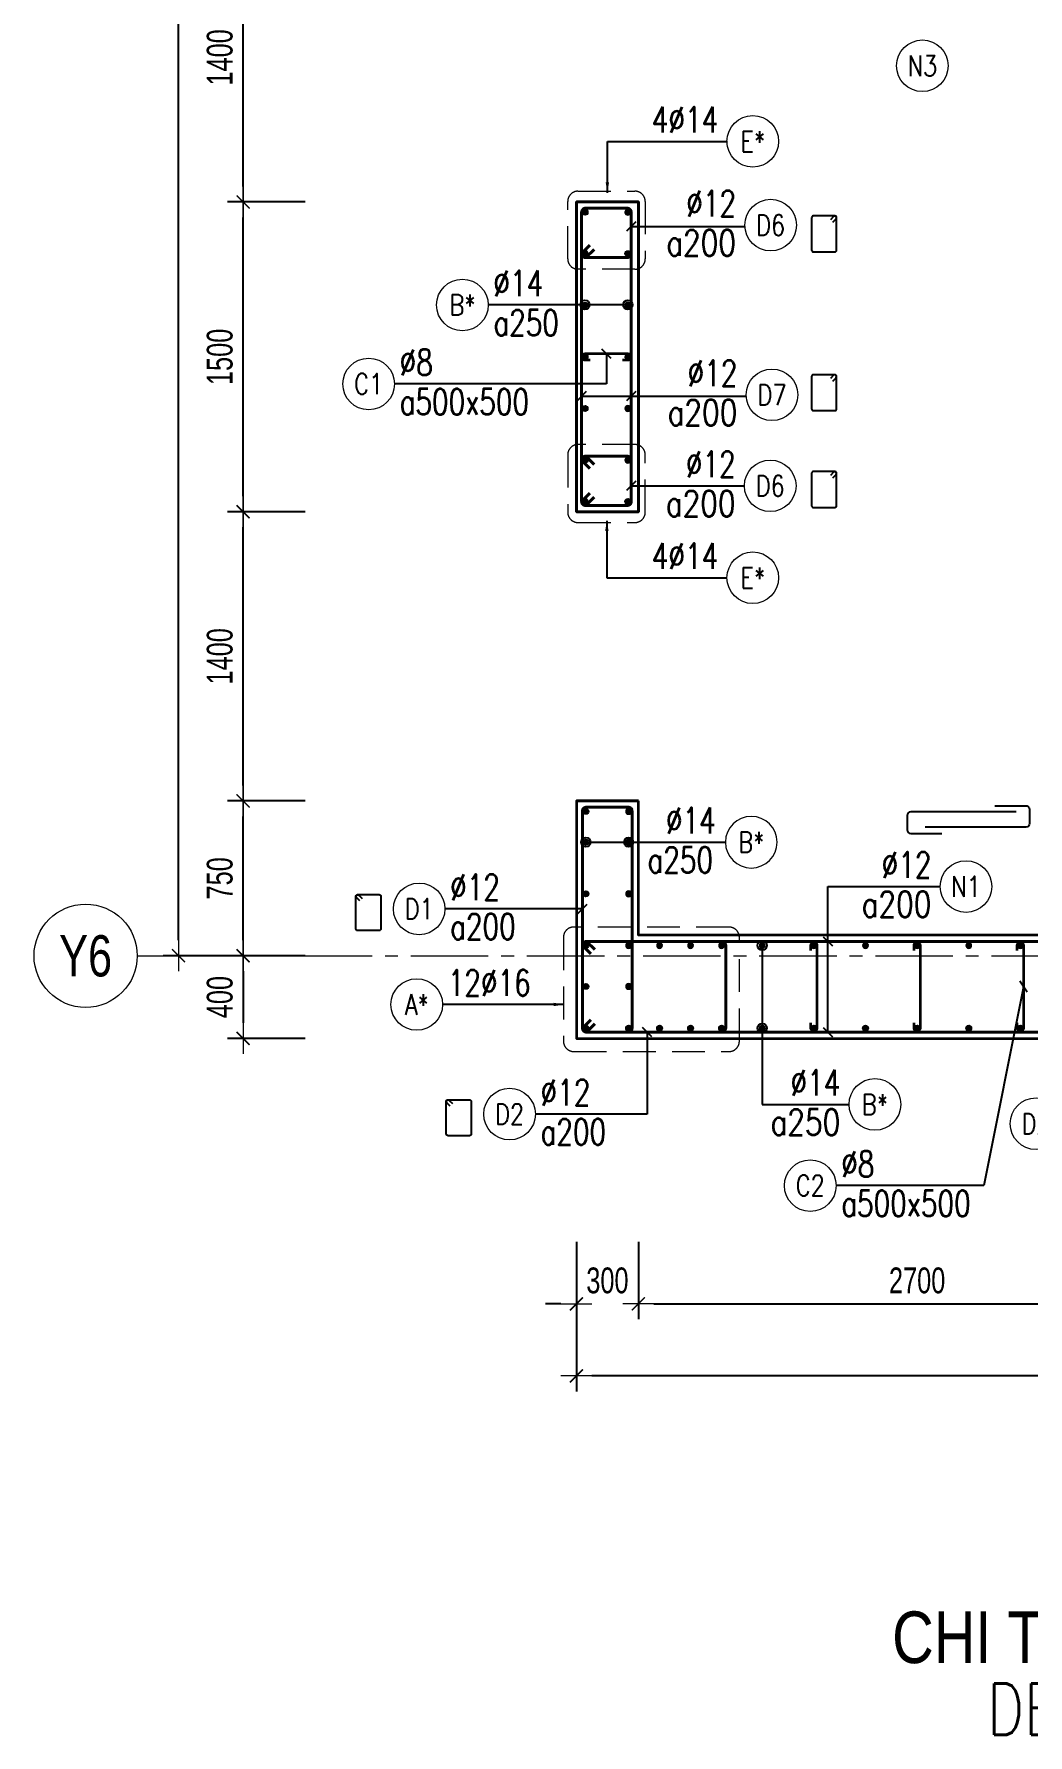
# Model space of a CAD drawing. Header units: millimetres. Extents: x 988833 to 1318015, y -9365 to 47591.
# Drawn here: x 1183816 to 1188630, y -2887 to 5349 of the extents above; entities that cross this region are included whole.
import ezdxf
from ezdxf.enums import TextEntityAlignment as Align

# ---------------------------------------------------------------- set-up
doc = ezdxf.new("R2010")
doc.units = ezdxf.units.MM
doc.header["$MEASUREMENT"] = 0
doc.linetypes.add('HIDDEN2', pattern=[4.7625, 3.175, -1.5875])
doc.linetypes.add('OF_Grid_1$0$CENTER2', pattern=[1.125, 0.75, -0.125, 0.125, -0.125])
doc.layers.get('0').update_dxf_attribs({"lineweight": 20})
doc.layers.get('Defpoints').update_dxf_attribs({"color": 151, "lineweight": 9})
for name, color, linetype, lineweight in [('KC-LEADER', 153, 'Continuous', 18), ('KC-THEP', 6, 'Continuous', 40), ('NDC_S_ANNO', 7, 'Continuous', 20), ('NDC_S_DIM', 1, 'Continuous', 15), ('NDC_S_ENG TITLE', 3, 'Continuous', 20), ('NDC_S_HIDDEN', 8, 'HIDDEN2', 13), ('NDC_S_LEADER', 1, 'Continuous', 15), ('NDC_S_REBAR', 4, 'Continuous', 35), ('NDC_S_STIRRUP', 4, 'Continuous', 40), ('NDC_S_TEXT SYMBOL', 7, 'Continuous', 20), ('NDC_S_VN TEXT', 7, 'Continuous', 20), ('NDC_S_VN TITLE', 6, 'Continuous', 35), ('NDC_S_WALL', 6, 'Continuous', 35), ('OF_Grid_1$0$NDC_S_AXIS', 5, 'OF_Grid_1$0$CENTER2', 13), ('OF_Grid_1$0$NDC_S_SYMBOL', 1, 'Continuous', 15), ('OF_Grid_1$0$NDC_S_TEXT SYMBOL', 7, 'Continuous', 20)]:
    doc.layers.add(name, color=color, linetype=linetype, lineweight=lineweight)
doc.layers.add('Ligature', color=1, linetype='Continuous')
doc.styles.add('NDC_ANNO', font='', dxfattribs={"width": 0.8})
doc.styles.add('NDC_ARIAL', font='arial.ttf', dxfattribs={"width": 0.85})
doc.styles.add('NDC_DIM', font='', dxfattribs={"width": 0.75})
doc.styles.add('NDC_EN TXT', font='romans.shx', dxfattribs={"width": 0.8})
doc.styles.add('NDC_VIE TXT', font='arial.ttf', dxfattribs={"width": 0.8})
doc.styles.add('OF_Grid_1$0$NDC_ANNO', font='', dxfattribs={"width": 0.8})
doc.styles.get('NDC_ANNO').set_extended_font_data('Dotum')
doc.styles.get('NDC_DIM').set_extended_font_data('Dotum')
doc.styles.get('OF_Grid_1$0$NDC_ANNO').set_extended_font_data('Dotum')
doc.dimstyles.new('NDC_1-50', dxfattribs={"dimscale": 50, "dimtxt": 2.5, "dimasz": 1, "dimexe": 1.5, "dimexo": 0, "dimgap": 0.8, "dimtad": 1, "dimdec": 0, "dimdsep": 46, "dimtxsty": 'NDC_ARIAL', "dimblk": 'DIMMARK', "dimcen": 49999.938995, "dimdle": 1.5, "dimclrd": 1, "dimclre": 1, "dimclrt": 3, "dimadec": 0, "dimazin": 0, "dimtfac": 1, "dimtdec": 0, "dimtix": 1, "dimtmove": 2, "dimatfit": 3, "dimfxl": 1, "dimarcsym": 0})
doc.dimstyles.new('NDC_dim_30', dxfattribs={"dimscale": 30, "dimtxt": 2.5, "dimasz": 1.5, "dimexe": 1.5, "dimexo": 2.5, "dimgap": 1, "dimtad": 1, "dimdec": 0, "dimzin": 0, "dimdsep": 46, "dimtxsty": 'NDC_DIM', "dimblk": 'DIMMARK', "dimcen": 0.09, "dimdle": 1.2, "dimclrd": 1, "dimclre": 1, "dimclrt": 3, "dimadec": 0, "dimazin": 0, "dimtfac": 1, "dimtdec": 0, "dimtix": 1, "dimtofl": 0, "dimtmove": 0, "dimatfit": 3, "dimfxl": 6, "dimfxlon": 1, "dimtolj": 1, "dimtzin": 0, "dimarcsym": 0})
doc.dimstyles.new('NDC_dim_50', dxfattribs={"dimscale": 50, "dimtxt": 2.5, "dimasz": 1.5, "dimexe": 1.5, "dimexo": 2.5, "dimgap": 1, "dimtad": 1, "dimdec": 0, "dimzin": 0, "dimdsep": 46, "dimtxsty": 'NDC_DIM', "dimblk": 'DIMMARK', "dimcen": 0.09, "dimdle": 1.2, "dimclrd": 1, "dimclre": 1, "dimclrt": 3, "dimadec": 0, "dimazin": 0, "dimtfac": 1, "dimtdec": 0, "dimtix": 1, "dimtofl": 0, "dimtmove": 0, "dimatfit": 3, "dimfxl": 6, "dimfxlon": 1, "dimtolj": 1, "dimtzin": 0, "dimarcsym": 0})

# ---------------------------------------------------------------- blocks, each defined once
blk = doc.blocks.new('THEP')
at = {"layer": 'KC-LEADER', "color": 6}
blk.add_circle((0, 0), 14, dxfattribs=at)
at = {"layer": 'KC-THEP'}
for p, q in [((-14, 0), (14, 0)), ((9.9, 9.9), (-9.9, -9.9)), ((-9.9, 9.9), (9.9, -9.9)), ((0, 14), (0, -14))]:
    blk.add_line(p, q, dxfattribs=at)
blk = doc.blocks.new('*U11')
blk.add_circle((-2.5, 0), 2.5)
at = {"layer": 'NDC_S_VN TEXT', "color": 3, "style": 'NDC_EN TXT', "width": 0.75}
for tag, p in [('DK1', (0.5, 0.85)), ('KC1', (0.5, -2.97))]:
    blk.add_attdef(tag, p, '', height=2.5, dxfattribs=at)
at = {"layer": 'NDC_S_VN TEXT', "color": 7, "style": 'NDC_EN TXT', "width": 0.8}
blk.add_attdef('SH2', text='', height=2, dxfattribs=at).set_placement((-2.5, 0), align=Align.MIDDLE)
blk = doc.blocks.new('DIMMARK')
at = {"layer": 'NDC_S_DIM', "color": 1}
blk.add_line((-1.5, 0), (1, 0), dxfattribs=at)
at = {"layer": 'NDC_S_DIM', "color": 2, "const_width": 0.1}
blk.add_lwpolyline([(-0.42, -0.42), (0.42, 0.42)], dxfattribs=at)
blk = doc.blocks.new('*U13')
blk.add_circle((-2.5, 0), 2.5)
at = {"layer": 'NDC_S_VN TEXT', "color": 3, "style": 'NDC_EN TXT', "width": 0.75}
blk.add_attdef('DK1', (0.5, 0.85), '', height=2.5, dxfattribs=at)
at = {"layer": 'NDC_S_VN TEXT', "color": 7, "style": 'NDC_EN TXT', "width": 0.8}
blk.add_attdef('SH2', text='', height=2, dxfattribs=at).set_placement((-2.5, 0), align=Align.MIDDLE)
blk = doc.blocks.new('*U10')
blk.add_circle((2.5, 0), 2.5)
at = {"layer": 'NDC_S_VN TEXT', "color": 3, "style": 'NDC_EN TXT'}
for tag, width, p in [('DK2', 0.75, (-0.85, 0.85)), ('KC2', 0.8, (-0.85, -2.97))]:
    blk.add_attdef(tag, text='', height=2.5, dxfattribs=dict(at, width=width)).set_placement(p, align=Align.RIGHT)
at = {"layer": 'NDC_S_VN TEXT', "color": 7, "style": 'NDC_EN TXT', "width": 0.8}
blk.add_attdef('SH3', text='', height=2, dxfattribs=at).set_placement((2.5, 0), align=Align.MIDDLE)
blk = doc.blocks.new('*U12')
blk.add_circle((-2.5, 0), 2.5)
at = {"layer": 'NDC_S_VN TEXT', "color": 3, "style": 'NDC_EN TXT', "width": 0.75}
for tag, p in [('DK1', (0.5, 0.85)), ('KC1', (0.5, -2.97))]:
    blk.add_attdef(tag, p, '', height=2.5, dxfattribs=at)
at = {"layer": 'NDC_S_VN TEXT', "color": 7, "style": 'NDC_EN TXT', "width": 0.8}
blk.add_attdef('SH2', text='', height=2, dxfattribs=at).set_placement((-2.5, 0), align=Align.MIDDLE)
blk = doc.blocks.new('*U9')
blk.add_circle((2.5, 0), 2.5)
at = {"layer": 'NDC_S_VN TEXT', "color": 3, "style": 'NDC_EN TXT', "width": 0.75}
blk.add_attdef('DK2', text='', height=2.5, dxfattribs=at).set_placement((-0.85, 0.85), align=Align.RIGHT)
at = {"layer": 'NDC_S_VN TEXT', "color": 7, "style": 'NDC_EN TXT', "width": 0.8}
blk.add_attdef('SH3', text='', height=2, dxfattribs=at).set_placement((2.5, 0), align=Align.MIDDLE)
blk = doc.blocks.new('*D1121')
at = {"layer": 'Defpoints', "color": 0, "transparency": 16777216}
for p in [(1186443.5, 485.6), (1193543.3, -336), (1186443.5, -1148.8)]:
    blk.add_point(p, dxfattribs=at)
at = {"layer": 'NDC_S_DIM', "color": 1, "lineweight": -2, "transparency": 16777216}
for p, q in [((1186443.5, -848.8), (1186443.5, -1223.8)), ((1193543.3, -848.8), (1193543.3, -1223.8)), ((1193468.3, -1148.8), (1186518.5, -1148.8))]:
    blk.add_line(p, q, dxfattribs=at)
at = {"layer": 'NDC_S_DIM', "color": 1, "lineweight": -2, "transparency": 16777216, "xscale": 75, "yscale": 75, "zscale": 75, "rotation": 180}
blk.add_blockref('DIMMARK', (1186443.5, -1148.8), dxfattribs=at)
at = {"layer": 'NDC_S_DIM', "color": 1, "lineweight": -2, "transparency": 16777216, "xscale": 75, "yscale": 75, "zscale": 75}
blk.add_blockref('DIMMARK', (1193543.3, -1148.8), dxfattribs=at)
at = {"layer": 'NDC_S_DIM', "color": 3, "transparency": 16777216, "insert": (1189993.4, -1036.2), "char_height": 125, "attachment_point": 5, "style": 'NDC_DIM'}
blk.add_mtext('\\A1;7100', dxfattribs=at)
blk = doc.blocks.new('*D1122')
at = {"layer": 'Defpoints', "color": 0, "ltscale": 200, "transparency": 16777216}
for p in [(1186443.5, 485.6), (1186743.5, 485.6), (1186443.5, -799.6)]:
    blk.add_point(p, dxfattribs=at)
at = {"layer": 'NDC_S_DIM', "color": 1, "lineweight": -2, "ltscale": 200, "transparency": 16777216}
for p, q in [((1186443.5, -499.6), (1186443.5, -874.6)), ((1186743.5, -499.6), (1186743.5, -874.6)), ((1186368.5, -799.6), (1186293.5, -799.6)), ((1186818.5, -799.6), (1186893.5, -799.6))]:
    blk.add_line(p, q, dxfattribs=at)
at = {"layer": 'NDC_S_DIM', "color": 1, "lineweight": -2, "ltscale": 200, "transparency": 16777216, "xscale": 75, "yscale": 75, "zscale": 75}
blk.add_blockref('DIMMARK', (1186443.5, -799.6), dxfattribs=at)
at = {"layer": 'NDC_S_DIM', "color": 1, "lineweight": -2, "ltscale": 200, "transparency": 16777216, "xscale": 75, "yscale": 75, "zscale": 75, "rotation": 180}
blk.add_blockref('DIMMARK', (1186743.5, -799.6), dxfattribs=at)
at = {"layer": 'NDC_S_DIM', "color": 3, "ltscale": 200, "transparency": 16777216, "insert": (1186593.5, -687), "char_height": 125, "attachment_point": 5, "style": 'NDC_DIM'}
blk.add_mtext('\\A1;300', dxfattribs=at)
blk = doc.blocks.new('*U55')
at = {"layer": 'OF_Grid_1$0$NDC_S_SYMBOL'}
blk.add_line((5, 0), (9, 0), dxfattribs=at)
blk.add_circle((0, 0), 5, dxfattribs=at)
at = {"layer": 'OF_Grid_1$0$NDC_S_TEXT SYMBOL', "color": 7, "style": 'OF_Grid_1$0$NDC_ANNO', "width": 0.8}
blk.add_attdef('GRID', text='', height=4, rotation=270, dxfattribs=at).set_placement((0, 0), align=Align.MIDDLE)
blk = doc.blocks.new('*D1137')
at = {"layer": 'Defpoints', "color": 0, "ltscale": 200, "transparency": 16777216}
for p in [(1186743.5, 885.6), (1184829, 485.6), (1186505.6, 485.6)]:
    blk.add_point(p, dxfattribs=at)
at = {"layer": 'NDC_S_DIM', "color": 1, "lineweight": -2, "ltscale": 200, "transparency": 16777216}
for p, q in [((1185129, 885.6), (1184754, 885.6)), ((1184829, 810.6), (1184829, 560.6)), ((1185129, 485.6), (1184754, 485.6))]:
    blk.add_line(p, q, dxfattribs=at)
at = {"layer": 'NDC_S_DIM', "color": 1, "lineweight": -2, "ltscale": 200, "transparency": 16777216, "xscale": 75, "yscale": 75, "zscale": 75}
for p, rotation in [((1184829, 885.6), 90), ((1184829, 485.6), 270)]:
    blk.add_blockref('DIMMARK', p, dxfattribs=dict(at, rotation=rotation))
at = {"layer": 'NDC_S_DIM', "color": 3, "ltscale": 200, "transparency": 16777216, "insert": (1184716.4, 685.6), "char_height": 125, "attachment_point": 5, "rotation": 90, "style": 'NDC_DIM'}
blk.add_mtext('\\A1;400', dxfattribs=at)
blk = doc.blocks.new('*D1138')
at = {"layer": 'Defpoints', "color": 0, "ltscale": 200, "transparency": 16777216}
for p in [(1184516.4, 12485.6), (1186557.4, 12485.6), (1186557.5, 885.9)]:
    blk.add_point(p, dxfattribs=at)
at = {"layer": 'NDC_S_DIM', "color": 1, "lineweight": -2, "ltscale": 200, "transparency": 16777216}
for p, q in [((1184816.4, 12485.6), (1184441.4, 12485.6)), ((1184516.4, 960.9), (1184516.4, 12410.6)), ((1184816.4, 885.9), (1184441.4, 885.9))]:
    blk.add_line(p, q, dxfattribs=at)
at = {"layer": 'NDC_S_DIM', "color": 1, "lineweight": -2, "ltscale": 200, "transparency": 16777216, "xscale": 75, "yscale": 75, "zscale": 75}
for p, rotation in [((1184516.4, 12485.6), 90), ((1184516.4, 885.9), 270)]:
    blk.add_blockref('DIMMARK', p, dxfattribs=dict(at, rotation=rotation))
at = {"layer": 'NDC_S_DIM', "color": 3, "ltscale": 200, "transparency": 16777216, "insert": (1184403.8, 6685.7), "char_height": 125, "attachment_point": 5, "rotation": 90, "style": 'NDC_DIM'}
blk.add_mtext('\\A1;11600', dxfattribs=at)
blk = doc.blocks.new('*D1145')
at = {"layer": 'Defpoints', "color": 0, "ltscale": 200, "transparency": 16777216}
for p in [(1189443.5, 985.6), (1186743.5, 485.6), (1189443.5, -799.6)]:
    blk.add_point(p, dxfattribs=at)
at = {"layer": 'NDC_S_DIM', "color": 1, "lineweight": -2, "ltscale": 200, "transparency": 16777216}
for p, q in [((1186743.5, -499.6), (1186743.5, -874.6)), ((1189443.5, -499.6), (1189443.5, -874.6)), ((1186818.5, -799.6), (1189368.5, -799.6))]:
    blk.add_line(p, q, dxfattribs=at)
at = {"layer": 'NDC_S_DIM', "color": 1, "lineweight": -2, "ltscale": 200, "transparency": 16777216, "xscale": 75, "yscale": 75, "zscale": 75, "rotation": 180}
blk.add_blockref('DIMMARK', (1186743.5, -799.6), dxfattribs=at)
at = {"layer": 'NDC_S_DIM', "color": 1, "lineweight": -2, "ltscale": 200, "transparency": 16777216, "xscale": 75, "yscale": 75, "zscale": 75}
blk.add_blockref('DIMMARK', (1189443.5, -799.6), dxfattribs=at)
at = {"layer": 'NDC_S_DIM', "color": 3, "ltscale": 200, "transparency": 16777216, "insert": (1188093.5, -687), "char_height": 125, "attachment_point": 5, "style": 'NDC_DIM'}
blk.add_mtext('\\A1;2700', dxfattribs=at)
blk = doc.blocks.new('*D1156')
at = {"layer": 'Defpoints', "color": 0, "ltscale": 200, "transparency": 16777216}
for p in [(1184829, 1635.6), (1186743.5, 1635.6), (1186743.5, 885.6)]:
    blk.add_point(p, dxfattribs=at)
at = {"layer": 'NDC_S_DIM', "color": 1, "lineweight": -2, "ltscale": 200, "transparency": 16777216}
for p, q in [((1185129, 1635.6), (1184754, 1635.6)), ((1184829, 960.6), (1184829, 1560.6)), ((1185129, 885.6), (1184754, 885.6))]:
    blk.add_line(p, q, dxfattribs=at)
at = {"layer": 'NDC_S_DIM', "color": 1, "lineweight": -2, "ltscale": 200, "transparency": 16777216, "xscale": 75, "yscale": 75, "zscale": 75}
for p, rotation in [((1184829, 1635.6), 90), ((1184829, 885.6), 270)]:
    blk.add_blockref('DIMMARK', p, dxfattribs=dict(at, rotation=rotation))
at = {"layer": 'NDC_S_DIM', "color": 3, "ltscale": 200, "transparency": 16777216, "insert": (1184716.4, 1260.6), "char_height": 125, "attachment_point": 5, "rotation": 90, "style": 'NDC_DIM'}
blk.add_mtext('\\A1;750', dxfattribs=at)
blk = doc.blocks.new('*D1157')
at = {"layer": 'Defpoints', "color": 0, "ltscale": 200, "transparency": 16777216}
for p in [(1184829, 3035.6), (1186499.6, 3035.6), (1186743.5, 1635.6)]:
    blk.add_point(p, dxfattribs=at)
at = {"layer": 'NDC_S_DIM', "color": 1, "lineweight": -2, "ltscale": 200, "transparency": 16777216}
for p, q in [((1185129, 3035.6), (1184754, 3035.6)), ((1184829, 1710.6), (1184829, 2960.6)), ((1185129, 1635.6), (1184754, 1635.6))]:
    blk.add_line(p, q, dxfattribs=at)
at = {"layer": 'NDC_S_DIM', "color": 1, "lineweight": -2, "ltscale": 200, "transparency": 16777216, "xscale": 75, "yscale": 75, "zscale": 75}
for p, rotation in [((1184829, 3035.6), 90), ((1184829, 1635.6), 270)]:
    blk.add_blockref('DIMMARK', p, dxfattribs=dict(at, rotation=rotation))
at = {"layer": 'NDC_S_DIM', "color": 3, "ltscale": 200, "transparency": 16777216, "insert": (1184716.4, 2335.6), "char_height": 125, "attachment_point": 5, "rotation": 90, "style": 'NDC_DIM'}
blk.add_mtext('\\A1;1400', dxfattribs=at)
blk = doc.blocks.new('*D1158')
at = {"layer": 'Defpoints', "color": 0, "ltscale": 200, "transparency": 16777216}
for p in [(1184829, 4535.6), (1186593.5, 4535.6), (1186499.6, 3035.6)]:
    blk.add_point(p, dxfattribs=at)
at = {"layer": 'NDC_S_DIM', "color": 1, "lineweight": -2, "ltscale": 200, "transparency": 16777216}
for p, q in [((1185129, 4535.6), (1184754, 4535.6)), ((1184829, 3110.6), (1184829, 4460.6)), ((1185129, 3035.6), (1184754, 3035.6))]:
    blk.add_line(p, q, dxfattribs=at)
at = {"layer": 'NDC_S_DIM', "color": 1, "lineweight": -2, "ltscale": 200, "transparency": 16777216, "xscale": 75, "yscale": 75, "zscale": 75}
for p, rotation in [((1184829, 4535.6), 90), ((1184829, 3035.6), 270)]:
    blk.add_blockref('DIMMARK', p, dxfattribs=dict(at, rotation=rotation))
at = {"layer": 'NDC_S_DIM', "color": 3, "ltscale": 200, "transparency": 16777216, "insert": (1184716.4, 3785.6), "char_height": 125, "attachment_point": 5, "rotation": 90, "style": 'NDC_DIM'}
blk.add_mtext('\\A1;1500', dxfattribs=at)
blk = doc.blocks.new('*D1159')
at = {"layer": 'Defpoints', "color": 0, "ltscale": 200, "transparency": 16777216}
for p in [(1184829, 5935.6), (1186593.5, 5935.6), (1186593.5, 4535.6)]:
    blk.add_point(p, dxfattribs=at)
at = {"layer": 'NDC_S_DIM', "color": 1, "lineweight": -2, "ltscale": 200, "transparency": 16777216}
for p, q in [((1185129, 5935.6), (1184754, 5935.6)), ((1184829, 4610.6), (1184829, 5860.6)), ((1185129, 4535.6), (1184754, 4535.6))]:
    blk.add_line(p, q, dxfattribs=at)
at = {"layer": 'NDC_S_DIM', "color": 1, "lineweight": -2, "ltscale": 200, "transparency": 16777216, "xscale": 75, "yscale": 75, "zscale": 75}
for p, rotation in [((1184829, 5935.6), 90), ((1184829, 4535.6), 270)]:
    blk.add_blockref('DIMMARK', p, dxfattribs=dict(at, rotation=rotation))
at = {"layer": 'NDC_S_DIM', "color": 3, "ltscale": 200, "transparency": 16777216, "insert": (1184716.4, 5235.6), "char_height": 125, "attachment_point": 5, "rotation": 90, "style": 'NDC_DIM'}
blk.add_mtext('\\A1;1400', dxfattribs=at)
blk = doc.blocks.new('Drawing name_symbol')
at = {"layer": 'NDC_S_ENG TITLE', "style": 'NDC_EN TXT', "width": 0.8}
blk.add_attdef('SECTDET1', text='', height=5, dxfattribs=at).set_placement((0, 1.01), align=Align.CENTER)
at = {"layer": 'NDC_S_TEXT SYMBOL', "lineweight": 25, "style": 'NDC_ANNO', "width": 0.8}
blk.add_attdef('SSCALE', text='', height=2.5, dxfattribs=at).set_placement((0, -4), align=Align.CENTER)
at = {"layer": 'NDC_S_VN TITLE', "style": 'NDC_VIE TXT', "width": 0.8}
blk.add_attdef('SECTDET2', text='', height=5, dxfattribs=at).set_placement((0, 7.97), align=Align.CENTER)

msp = doc.modelspace()

# ---------------------------------------------------------------- linework, layer by layer
msp.add_circle((1188118.9, 5195), 125)
at = {"layer": 'Ligature'}
for points in [[(1187684.7, 4437.8), (1187700.7, 4453.8, 0.668179), (1187694.9, 4467.7), (1187590.3, 4467.7, 0.414214), (1187582.1, 4459.6), (1187582.1, 4302.4, 0.414214), (1187590.3, 4294.3), (1187694.9, 4294.3, 0.414214), (1187703.1, 4302.4), (1187703.1, 4459.6, 0.668179), (1187689.1, 4465.3), (1187673.2, 4449.4)], [(1187684.7, 3668.7), (1187700.7, 3684.6, 0.668179), (1187694.9, 3698.6), (1187590.3, 3698.6, 0.414214), (1187582.1, 3690.4), (1187582.1, 3533.3, 0.414214), (1187590.3, 3525.1), (1187694.9, 3525.1, 0.414214), (1187703, 3533.3), (1187703, 3690.4, 0.668179), (1187689.1, 3696.2), (1187673.1, 3680.2)], [(1187684.7, 3200.1), (1187700.7, 3216.1, 0.668179), (1187694.9, 3230), (1187590.3, 3230, 0.414214), (1187582.1, 3221.8), (1187582.1, 3064.7, 0.414214), (1187590.3, 3056.6), (1187694.9, 3056.6, 0.414214), (1187703, 3064.7), (1187703, 3221.8, 0.668179), (1187689.1, 3227.6), (1187673.1, 3211.6)], [(1185393.9, 1151.6), (1185377.9, 1167.6, -0.668179), (1185383.7, 1181.6), (1185488.3, 1181.6, -0.414214), (1185496.5, 1173.4), (1185496.5, 1016.3, -0.414214), (1185488.3, 1008.1), (1185383.7, 1008.1, -0.414214), (1185375.5, 1016.3), (1185375.5, 1173.4, -0.668179), (1185389.5, 1179.2), (1185405.4, 1163.2)], [(1185831.7, 158), (1185815.7, 174, -0.668179), (1185821.5, 188), (1185926.1, 188, -0.414214), (1185934.3, 179.8), (1185934.3, 22.7, -0.414214), (1185926.1, 14.5), (1185821.5, 14.5, -0.414214), (1185813.3, 22.7), (1185813.3, 179.8, -0.668179), (1185827.3, 185.6), (1185843.2, 169.6)]]:
    msp.add_lwpolyline(points, format="xyb", dxfattribs=at)
at = {"layer": 'Ligature', "elevation": 0}
for points in [[(1188573.9, 1582.5), (1188062.3, 1582.5, 0.414214), (1188044.7, 1564.9), (1188044.7, 1495.7, 0.414214), (1188062.3, 1478.1), (1188212.5, 1478.1)], [(1188470.3, 1612.5), (1188620.5, 1612.5, -0.414214), (1188638.1, 1594.9), (1188638.1, 1525.8, -0.414214), (1188620.5, 1508.2), (1188132.4, 1508.2)]]:
    msp.add_lwpolyline(points, format="xyb", dxfattribs=at)
at = {"layer": 'NDC_S_HIDDEN', "ltscale": 50}
for points in [[(1186451, 4587.7), (1186726.9, 4587.7, -0.414214), (1186776.9, 4537.7), (1186776.9, 4260.1, -0.414214), (1186726.9, 4210.1), (1186451, 4210.1, -0.414214), (1186401, 4260.1), (1186401, 4537.7, -0.414214)], [(1186451, 2983.5), (1186726.9, 2983.5, 0.414214), (1186776.9, 3033.5), (1186776.9, 3311.1, 0.414214), (1186726.9, 3361.1), (1186451, 3361.1, 0.414214), (1186401, 3311.1), (1186401, 3033.5, 0.414214)], [(1186430.4, 422.2), (1187182.6, 422.2, 0.414214), (1187232.6, 472.2), (1187232.6, 974.7, 0.414214), (1187182.6, 1024.7), (1186430.4, 1024.7, 0.414214), (1186380.4, 974.7), (1186380.4, 472.2, 0.414214)]]:
    msp.add_lwpolyline(points, format="xyb", close=True, dxfattribs=at)
at = {"layer": 'NDC_S_REBAR'}
for points in [[(1186667.2, 3770.6), (1186692.2, 3770.6, 1), (1186692.2, 3800.6), (1186485.2, 3800.6, 1), (1186485.2, 3770.6), (1186510.2, 3770.6)], [(1187578.4, 910.6), (1187578.4, 935.6, -1), (1187608.4, 935.6), (1187608.4, 535.6, -1), (1187578.4, 535.6), (1187578.4, 560.6)], [(1188078.4, 910.6), (1188078.4, 935.6, -1), (1188108.4, 935.6), (1188108.4, 535.6, -1), (1188078.4, 535.6), (1188078.4, 560.6)], [(1188578.4, 910.6), (1188578.4, 935.6, -1), (1188608.4, 935.6), (1188608.4, 535.6, -1), (1188578.4, 535.6), (1188578.4, 560.6)]]:
    msp.add_lwpolyline(points, format="xyb", dxfattribs=at)
at = {"layer": 'NDC_S_STIRRUP'}
for points in [[(1186508.7, 3125.6), (1186468.7, 3085.6, 0.414214), (1186488.7, 3065.6), (1186688.7, 3065.6, 0.414214), (1186708.7, 3085.6), (1186708.7, 4485.6, 0.414214), (1186688.7, 4505.6), (1186488.7, 4505.6, 0.414214), (1186468.7, 4485.6), (1186468.7, 3085.6, 0.414214), (1186488.7, 3065.6), (1186528.7, 3105.6)], [(1186508.7, 4326.1), (1186468.7, 4286.1, 0.414214), (1186488.7, 4266.1), (1186688.7, 4266.1, 0.414214), (1186708.7, 4286.1), (1186708.7, 4485.6, 0.414214), (1186688.7, 4505.6), (1186488.7, 4505.6, 0.414214), (1186468.7, 4485.6), (1186468.7, 4286.1, 0.414214), (1186488.7, 4266.1), (1186528.7, 4306.1)], [(1186508.7, 3245.1), (1186468.7, 3285.1, -0.414214), (1186488.7, 3305.1), (1186688.7, 3305.1, -0.414214), (1186708.7, 3285.1), (1186708.7, 3085.6, -0.414214), (1186688.7, 3065.6), (1186488.7, 3065.6, -0.414214), (1186468.7, 3085.6), (1186468.7, 3285.1, -0.414214), (1186488.7, 3305.1), (1186528.7, 3265.1)], [(1186512.7, 575.6), (1186472.7, 535.6, 0.414214), (1186492.7, 515.6), (1186692.7, 515.6, 0.414214), (1186712.7, 535.6), (1186712.7, 1585.6, 0.414214), (1186692.7, 1605.6), (1186492.7, 1605.6, 0.414214), (1186472.7, 1585.6), (1186472.7, 535.6, 0.414214), (1186492.7, 515.6), (1186532.7, 555.6)], [(1191102.7, 915.6), (1191142.7, 955.6, -0.414214), (1191162.7, 935.6), (1191162.7, 535.6, -0.414214), (1191142.7, 515.6), (1186492.7, 515.6, -0.414214), (1186472.7, 535.6), (1186472.7, 935.6, -0.414214), (1186492.7, 955.6), (1191142.7, 955.6, -0.414214), (1191162.7, 935.6), (1191122.7, 895.6)], [(1186532.7, 915.6), (1186492.7, 955.6, 0.414214), (1186472.7, 935.6), (1186472.7, 535.6, 0.414214), (1186492.7, 515.6), (1187146.3, 515.6, 0.414214), (1187166.3, 535.6), (1187166.3, 935.6, 0.414214), (1187146.3, 955.6), (1186492.7, 955.6, 0.414214), (1186472.7, 935.6), (1186512.7, 895.6)]]:
    msp.add_lwpolyline(points, format="xyb", dxfattribs=at)
at = {"layer": 'NDC_S_WALL', "ltscale": 200}
for points in [[(1189443.5, 12385.6), (1189443.5, 985.6), (1186743.5, 985.6), (1186743.5, 985.6), (1186743.5, 1635.6)], [(1189443.5, 12385.6), (1189443.5, 985.6), (1186743.5, 985.6), (1186743.5, 985.6), (1186743.5, 1635.6)], [(1186743.5, 1635.6), (1186443.5, 1635.6), (1186443.5, 485.6), (1186443.5, 485.6), (1191143.5, 485.6), (1191143.5, 485.6), (1191143.5, 985.6), (1191143.5, 985.6), (1189743.5, 985.6), (1189743.5, 2535.6), (1189743.5, 2535.6), (1191143.5, 2535.6), (1191143.5, 2835.6), (1189743.5, 2835.6), (1189743.5, 2835.6), (1189743.5, 9885.6)], [(1186443.5, 1635.6), (1186443.5, 485.6), (1186443.5, 485.6), (1191193.5, 485.6), (1191193.5, 485.6), (1191193.5, 985.6), (1191193.5, 985.6), (1189743.5, 985.6), (1189743.5, 2535.6), (1189743.5, 2535.6), (1191193.5, 2535.6), (1191193.5, 2835.6), (1189743.5, 2835.6), (1189743.5, 2835.6), (1189743.5, 9885.6)], [(1186443.5, 3035.6), (1186743.5, 3035.6), (1186743.5, 4535.6), (1186443.5, 4535.6), (1186443.5, 3035.6)], [(1186743.5, 3035.6), (1186443.5, 3035.6), (1186443.5, 4535.6), (1186743.5, 4535.6), (1186743.5, 3035.6)], [(1186443.5, 1635.6), (1186743.5, 1635.6)]]:
    msp.add_lwpolyline(points, dxfattribs=at)
at = {"layer": 'OF_Grid_1$0$NDC_S_AXIS', "ltscale": 500}
msp.add_line((1184516.4, 885.6), (1198344.1, 885.6), dxfattribs=at)

# ---------------------------------------------------------------- block references
at = {"layer": 'KC-THEP'}
for p, rotation in [((1186485.2, 4485.6), 189.6685644363809), ((1186692.2, 4285.6), 9.668564436380926), ((1186485.2, 4035.6), 189.6685644363809), ((1186485.2, 3785.6), 189.6685644363809), ((1186485.2, 3535.6), 189.6685644363809), ((1186485.2, 3285.6), 189.6685644363809), ((1186692.2, 3085.6), 9.668564436380946), ((1186489.2, 1584.8), 189.6685644363809), ((1186489.2, 1435.6), 189.6685644363809), ((1186489.2, 1185.6), 189.6685644363809), ((1186489.2, 935.6), 189.6685644363809), ((1186489.2, 737.2), 189.6685644363809), ((1186696.3, 535.6), 9.66856443638095), ((1186846.3, 535.6), 9.66856443638095), ((1186996.3, 535.6), 9.66856443638095), ((1187146.3, 535.6), 9.66856443638095), ((1187343.4, 535.6), 9.668564436380946), ((1187593.4, 535.6), 9.668564436380946), ((1187843.4, 535.6), 9.668564436380946), ((1188093.4, 535.6), 9.668564436380946), ((1188343.4, 535.6), 9.668564436380946), ((1188593.4, 535.6), 9.668564436380946)]:
    msp.add_blockref('THEP', p, dxfattribs=dict(at, rotation=rotation))
at = {"layer": 'KC-THEP', "xscale": -1}
for p, rotation in [((1186692.2, 4485.6), 170.331435563619), ((1186485.2, 4285.6), 350.3314355636191), ((1186692.2, 4035.6), 170.331435563619), ((1186692.2, 3785.6), 170.331435563619), ((1186692.2, 3535.6), 170.331435563619), ((1186692.2, 3285.6), 170.331435563619), ((1186485.2, 3085.6), 350.3314355636191), ((1186696.3, 1584.8), 170.331435563619), ((1186696.3, 1435.6), 170.331435563619), ((1186696.3, 1185.6), 170.331435563619), ((1186696.3, 935.6), 170.331435563619), ((1186846.3, 935.6), 170.331435563619), ((1186996.3, 935.6), 170.331435563619), ((1187146.3, 935.6), 170.331435563619), ((1187343.4, 935.6), 170.331435563619), ((1187593.4, 935.6), 170.331435563619), ((1187843.4, 935.6), 170.331435563619), ((1188093.4, 935.6), 170.331435563619), ((1188343.4, 935.6), 170.331435563619), ((1188593.4, 935.6), 170.331435563619), ((1186696.3, 737.2), 170.331435563619), ((1186489.2, 535.6), 350.3314355636191)]:
    msp.add_blockref('THEP', p, dxfattribs=dict(at, rotation=rotation))
at = {"layer": 'NDC_S_ANNO'}
ref = msp.add_blockref('Drawing name_symbol', (1191325.1, -2937.8), dxfattribs=dict(at, xscale=50, yscale=50, zscale=50))
ref.add_attrib('SECTDET1', 'DETAIL OF CORE WALL OF-CW4+CW5+CW7', dxfattribs={"layer": 'NDC_S_ENG TITLE', "height": 250, "style": 'NDC_EN TXT', "width": 0.8}).set_placement((1191325.1, -2887.2), align=Align.CENTER)
ref.add_attrib('SECTDET2', 'CHI TIẾT LÕI VÁCH OF-CW4+CW5+CW7 TẦNG 22F', dxfattribs={"layer": 'NDC_S_VN TITLE', "height": 250, "style": 'NDC_VIE TXT', "width": 0.8}).set_placement((1191325.1, -2539.3), align=Align.CENTER)
at = {"layer": 'NDC_S_VN TEXT', "xscale": 50, "yscale": 50, "zscale": 50}
for name, p, values in [('*U9', (1187172.5, 4829.1), {'SH3': 'E*', 'DK2': '4%%C14'}), ('*U10', (1187258.9, 4423.5), {'SH3': 'D6', 'DK2': '%%c12', 'KC2': 'a200'}), ('*U11', (1186016.2, 4036.8), {'SH2': 'B*', 'DK1': '%%C14', 'KC1': 'a250'}), ('*U11', (1185562.2, 3654.3), {'SH2': 'C1', 'DK1': '%%c8', 'KC1': 'a500x500'}), ('*U10', (1187265.4, 3601.8), {'SH3': 'D7', 'DK2': '%%c12', 'KC2': 'a200'}), ('*U10', (1187256.9, 3161.1), {'SH3': 'D6', 'DK2': '%%c12', 'KC2': 'a200'}), ('*U9', (1187172.5, 2716.1), {'SH3': 'E*', 'DK2': '4%%C14'}), ('*U10', (1188205.3, 1220.9), {'SH3': 'N1', 'DK2': '%%C12', 'KC2': 'a200'}), ('*U11', (1185806.8, 1112.7), {'SH2': 'D1', 'DK1': '%%C12', 'KC1': 'a200'}), ('*U13', (1185795, 649.8), {'SH2': 'A*', 'DK1': '12%%C16'}), ('*U10', (1187764, 165.9), {'SH3': 'B*', 'DK2': '%%C14', 'KC2': 'a250'}), ('*U11', (1186244.6, 119), {'SH2': 'D2', 'DK1': '%%C12', 'KC1': 'a200'}), ('*U11', (1188794.4, 72.4), {'SH2': 'D2', 'DK1': '%%C12', 'KC1': 'a200'}), ('*U12', (1187700.9, -227.4), {'SH2': 'C2', 'DK1': '%%c8', 'KC1': 'a500x500'})]:
    msp.add_blockref(name, p, dxfattribs=at).add_auto_attribs(values)
at = {"layer": 'NDC_S_VN TEXT'}
ref = msp.add_blockref('*U11', (1187165.2, 1435.6), dxfattribs=dict(at, xscale=-50, yscale=50, zscale=50))
ref.add_attrib('SH2', 'B*', dxfattribs={"color": 7, "height": 100, "style": 'NDC_EN TXT', "width": 0.8}).set_placement((1187290.2, 1435.6), align=Align.MIDDLE)
ref.add_attrib('DK1', '%%C14', (1186876.8, 1477.9), dxfattribs={"color": 3, "height": 125, "style": 'NDC_EN TXT', "width": 0.75})
ref.add_attrib('KC1', 'a250', (1186787.5, 1287), dxfattribs={"color": 3, "height": 125, "style": 'NDC_EN TXT', "width": 0.75})
at = {"layer": 'OF_Grid_1$0$NDC_S_AXIS'}
ref = msp.add_blockref('*U55', (1184066.4, 885.6), dxfattribs=dict(at, xscale=50, yscale=50, zscale=50))
ref.add_attrib('GRID', 'Y6', dxfattribs={"layer": 'OF_Grid_1$0$NDC_S_TEXT SYMBOL', "color": 7, "height": 200, "style": 'OF_Grid_1$0$NDC_ANNO', "width": 0.8}).set_placement((1184066.4, 885.6), align=Align.MIDDLE)

# ---------------------------------------------------------------- texts
at = {"layer": 'NDC_S_VN TEXT', "color": 7, "style": 'NDC_EN TXT', "width": 0.8}
msp.add_attdef('N3', text='3', height=100, dxfattribs=at).set_placement((1188118.9, 5195), align=Align.MIDDLE)

# ---------------------------------------------------------------- dimensions: what is measured, and where the dimension line sits
at = {"layer": 'NDC_S_DIM', "ltscale": 200}
for base, p1, p2, angle, picture, middle in [((1184516.4, 12485.6), (1186557.5, 885.9), (1186557.4, 12485.6), 90, '*D1138', (1184403.8, 6685.7)), ((1184829, 5935.6), (1186593.5, 4535.6), (1186593.5, 5935.6), 90, '*D1159', (1184716.4, 5235.6)), ((1184829, 4535.6), (1186499.6, 3035.6), (1186593.5, 4535.6), 90, '*D1158', (1184716.4, 3785.6)), ((1184829, 3035.6), (1186743.5, 1635.6), (1186499.6, 3035.6), 90, '*D1157', (1184716.4, 2335.6)), ((1184829, 1635.6), (1186743.5, 885.6), (1186743.5, 1635.6), 90, '*D1156', (1184716.4, 1260.6)), ((1189443.5, -799.6), (1186743.5, 485.6), (1189443.5, 985.6), 180, '*D1145', (1188093.5, -687)), ((1186443.5, -799.6), (1186743.5, 485.6), (1186443.5, 485.6), 180, '*D1122', (1186593.5, -687))]:
    dim = msp.add_linear_dim(base=base, p1=p1, p2=p2, angle=angle, dimstyle='NDC_dim_50', override={"dimtmove": 1}, dxfattribs=at)
    dim.commit()
    dim.dimension.update_dxf_attribs({"geometry": picture, "text_midpoint": middle})
dim = msp.add_linear_dim(base=(1184829, 485.6), p1=(1186743.5, 885.6), p2=(1186505.6, 485.6), angle=90, dimstyle='NDC_dim_50', override={"dimtmove": 1}, dxfattribs=at)
dim.commit()
dim.dimension.update_dxf_attribs({"geometry": '*D1137', "text_midpoint": (1184829, 685.6), "dimtype": 160})
at = {"layer": 'NDC_S_DIM'}
dim = msp.add_linear_dim(base=(1186443.5, -1148.8), p1=(1193543.3, -336), p2=(1186443.5, 485.6), angle=180, dimstyle='NDC_dim_50', override={"dimtmove": 1}, dxfattribs=at)
dim.commit()
dim.dimension.update_dxf_attribs({"geometry": '*D1121', "text_midpoint": (1189993.4, -1036.2)})

# ---------------------------------------------------------------- leaders
at = {"layer": 'NDC_S_LEADER'}
for points, dimstyle, override in [([(1186593.2, 4580.3), (1186593.2, 4829.1), (1187174.8, 4829.1)], 'NDC_1-50', {"dimgap": 0.8, "dimtad": 0}), ([(1186708.7, 4417.2), (1187259, 4417.2)], 'NDC_dim_30', {"dimtad": 0, "dimldrblk": 'Oblique'}), ([(1186692.5, 4037.3), (1186016.2, 4036.8)], 'NDC_dim_30', {"dimtad": 0, "dimldrblk": 'Origin'}), ([(1186484.9, 4037.1), (1186016.2, 4036.8)], 'NDC_dim_30', {"dimtad": 0, "dimldrblk": 'Origin'}), ([(1186588.7, 3800.6), (1186588.7, 3654.6), (1185562.2, 3654.4)], 'NDC_dim_30', {"dimtad": 0, "dimldrblk": 'Oblique'}), ([(1186468.7, 3595.4), (1187265.5, 3595.4)], 'NDC_dim_30', {"dimtad": 0, "dimldrblk": 'Oblique'}), ([(1186708.7, 3595.4), (1187265.5, 3595.4)], 'NDC_dim_30', {"dimtad": 0, "dimldrblk": 'Oblique'}), ([(1186708.7, 3161.1), (1187259, 3161.1)], 'NDC_dim_30', {"dimtad": 0, "dimldrblk": 'Oblique'}), ([(1186590.8, 2992.1), (1186590.8, 2716.1), (1187172.4, 2716.1)], 'NDC_1-50', {"dimgap": 0.8, "dimtad": 0}), ([(1186489.2, 1435.6), (1187165.2, 1435.6)], 'NDC_dim_30', {"dimtad": 0, "dimldrblk": 'Origin'}), ([(1186696.3, 1435.6), (1187165.2, 1435.6)], 'NDC_dim_30', {"dimtad": 0, "dimldrblk": 'Origin'}), ([(1187660.6, 515.6), (1187660.6, 1220.7), (1188205.3, 1220.7)], 'NDC_dim_30', {"dimtad": 0, "dimldrblk": 'Oblique'}), ([(1187660.6, 955.6), (1187660.6, 1220.7), (1188205.3, 1220.7)], 'NDC_dim_30', {"dimtad": 0, "dimldrblk": 'Oblique'}), ([(1186472.7, 1112.7), (1185804.7, 1112.7)], 'NDC_dim_30', {"dimtad": 0, "dimldrblk": 'Oblique'}), ([(1187343.4, 935.6), (1187343.4, 165.7), (1187764, 165.7)], 'NDC_dim_30', {"dimgap": 1, "dimtad": 0, "dimldrblk": 'Origin'}), ([(1188608.4, 735.6), (1188416.3, -227.4), (1187700.9, -227.4)], 'NDC_dim_30', {"dimtad": 0, "dimldrblk": 'Oblique'}), ([(1186786.2, 515.6), (1186786.2, 119), (1186244.6, 119)], 'NDC_dim_30', {"dimgap": 1, "dimtad": 0, "dimldrblk": 'Oblique'}), ([(1187343.4, 535.6), (1187343.4, 165.7), (1187764, 165.7)], 'NDC_dim_30', {"dimgap": 1, "dimtad": 0, "dimldrblk": 'Origin'})]:
    msp.add_leader(points, dimstyle=dimstyle, override=override, dxfattribs=at)
msp.add_leader([(1186383.1, 649.8), (1185795, 649.8)], dimstyle='NDC_1-50', dxfattribs=at)

doc.saveas('drawing.dxf')
